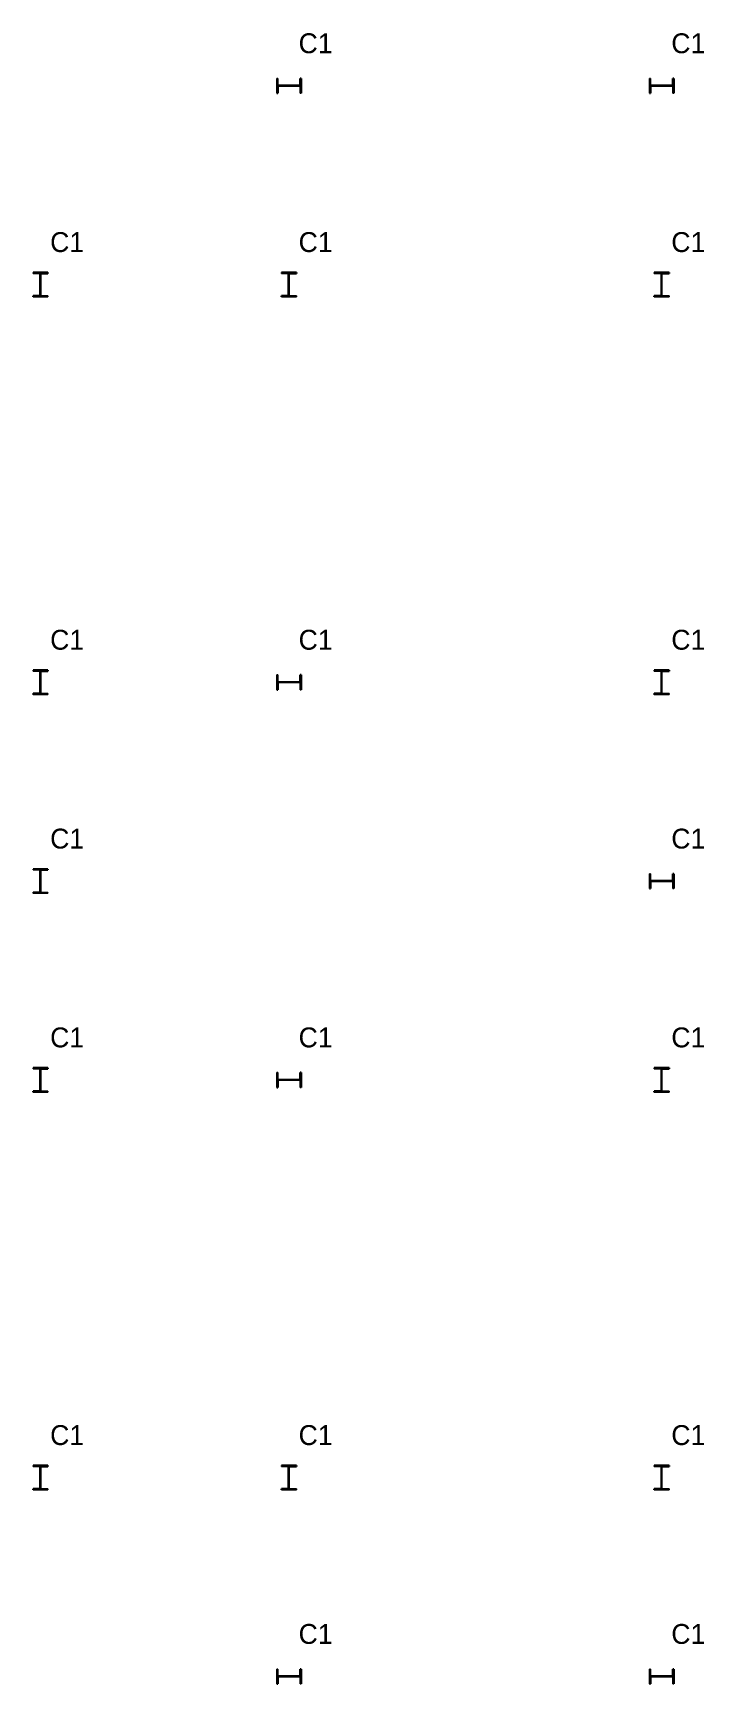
# Model space of a CAD drawing. Extents: x 0 to 468522, y -150 to 33063.
# Drawn here: x 99850 to 113353, y -150 to 33063 of the extents above; entities that cross this region are included whole.
import ezdxf
from ezdxf.enums import TextEntityAlignment as Align

# ---------------------------------------------------------------- set-up
doc = ezdxf.new("R2010")
doc.units = 0

msp = doc.modelspace()

# ---------------------------------------------------------------- linework, layer by layer
at = {"layer": 'C1'}
for p, q in [((104756, 32150), (104756, 31850)), ((104756, 32150), (104774, 32150)), ((104774, 32005.5), (104774, 32150)), ((105226, 32005.5), (104774, 32005.5)), ((104774, 32005.5), (104774, 32005.5)), ((104774, 32005.5), (104774, 32005.5)), ((104774, 32005.5), (104774, 32005.5)), ((105226, 31994.5), (104774, 31994.5)), ((104774, 31994.5), (104774, 31994.5)), ((104774, 31994.5), (104774, 31994.5)), ((104774, 31994.5), (104774, 31994.5)), ((104774, 31994.5), (104774, 31850)), ((105226, 32005.5), (105226, 32150)), ((105244, 32150), (105226, 32150)), ((105226, 32005.5), (105226, 32005.5)), ((105226, 32005.5), (105226, 32005.5)), ((105226, 32005.5), (105226, 32005.5)), ((105226, 31994.5), (105226, 31994.5)), ((105226, 31994.5), (105226, 31994.5)), ((105226, 31994.5), (105226, 31994.5)), ((105226, 31994.5), (105226, 31850)), ((105244, 32150), (105244, 31850)), ((112256, 32150), (112256, 31850)), ((112256, 32150), (112274, 32150)), ((112274, 32005.5), (112274, 32150)), ((112726, 32005.5), (112274, 32005.5)), ((112274, 32005.5), (112274, 32005.5)), ((112274, 32005.5), (112274, 32005.5)), ((112274, 32005.5), (112274, 32005.5)), ((112726, 31994.5), (112274, 31994.5)), ((112274, 31994.5), (112274, 31994.5)), ((112274, 31994.5), (112274, 31994.5)), ((112274, 31994.5), (112274, 31994.5)), ((112274, 31994.5), (112274, 31850)), ((112726, 32005.5), (112726, 32150)), ((112744, 32150), (112726, 32150)), ((112726, 32005.5), (112726, 32005.5)), ((112726, 32005.5), (112726, 32005.5)), ((112726, 32005.5), (112726, 32005.5)), ((112726, 31994.5), (112726, 31994.5)), ((112726, 31994.5), (112726, 31994.5)), ((112726, 31994.5), (112726, 31994.5)), ((112726, 31994.5), (112726, 31850)), ((112744, 32150), (112744, 31850)), ((104756, 31850), (104774, 31850)), ((105244, 31850), (105226, 31850)), ((112256, 31850), (112274, 31850)), ((112744, 31850), (112726, 31850)), ((100150, 28244), (99850, 28244)), ((99850, 28244), (99850, 28226)), ((100150, 28244), (100150, 28226)), ((105150, 28244), (104850, 28244)), ((104850, 28244), (104850, 28226)), ((105150, 28244), (105150, 28226)), ((112650, 28244), (112350, 28244)), ((112350, 28244), (112350, 28226)), ((112650, 28244), (112650, 28226)), ((99994.5, 28226), (99850, 28226)), ((99994.5, 27774), (99994.5, 28226)), ((99994.5, 28226), (99994.5, 28226)), ((99994.5, 28226), (99994.5, 28226)), ((99994.5, 28226), (99994.5, 28226)), ((100005.5, 27774), (100005.5, 28226)), ((100005.5, 28226), (100005.5, 28226)), ((100005.5, 28226), (100005.5, 28226)), ((100005.5, 28226), (100005.5, 28226)), ((100005.5, 28226), (100150, 28226)), ((104994.5, 28226), (104850, 28226)), ((104994.5, 27774), (104994.5, 28226)), ((104994.5, 28226), (104994.5, 28226)), ((104994.5, 28226), (104994.5, 28226)), ((104994.5, 28226), (104994.5, 28226)), ((105005.5, 27774), (105005.5, 28226)), ((105005.5, 28226), (105005.5, 28226)), ((105005.5, 28226), (105005.5, 28226)), ((105005.5, 28226), (105005.5, 28226)), ((105005.5, 28226), (105150, 28226)), ((112494.5, 28226), (112350, 28226)), ((112494.5, 27774), (112494.5, 28226)), ((112494.5, 28226), (112494.5, 28226)), ((112494.5, 28226), (112494.5, 28226)), ((112494.5, 28226), (112494.5, 28226)), ((112505.5, 27774), (112505.5, 28226)), ((112505.5, 28226), (112505.5, 28226)), ((112505.5, 28226), (112505.5, 28226)), ((112505.5, 28226), (112505.5, 28226)), ((112505.5, 28226), (112650, 28226)), ((99994.5, 27774), (99850, 27774)), ((99850, 27756), (99850, 27774)), ((100150, 27756), (99850, 27756)), ((99994.5, 27774), (99994.5, 27774)), ((99994.5, 27774), (99994.5, 27774)), ((99994.5, 27774), (99994.5, 27774)), ((100005.5, 27774), (100005.5, 27774)), ((100005.5, 27774), (100005.5, 27774)), ((100005.5, 27774), (100005.5, 27774)), ((100005.5, 27774), (100150, 27774)), ((100150, 27756), (100150, 27774)), ((104994.5, 27774), (104850, 27774)), ((104850, 27756), (104850, 27774)), ((105150, 27756), (104850, 27756)), ((104994.5, 27774), (104994.5, 27774)), ((104994.5, 27774), (104994.5, 27774)), ((104994.5, 27774), (104994.5, 27774)), ((105005.5, 27774), (105005.5, 27774)), ((105005.5, 27774), (105005.5, 27774)), ((105005.5, 27774), (105005.5, 27774)), ((105005.5, 27774), (105150, 27774)), ((105150, 27756), (105150, 27774)), ((112494.5, 27774), (112350, 27774)), ((112350, 27756), (112350, 27774)), ((112650, 27756), (112350, 27756)), ((112494.5, 27774), (112494.5, 27774)), ((112494.5, 27774), (112494.5, 27774)), ((112494.5, 27774), (112494.5, 27774)), ((112505.5, 27774), (112505.5, 27774)), ((112505.5, 27774), (112505.5, 27774)), ((112505.5, 27774), (112505.5, 27774)), ((112505.5, 27774), (112650, 27774)), ((112650, 27756), (112650, 27774)), ((100150, 20244), (99850, 20244)), ((99850, 20244), (99850, 20226)), ((99994.5, 20226), (99850, 20226)), ((99994.5, 19774), (99994.5, 20226)), ((99994.5, 20226), (99994.5, 20226)), ((99994.5, 20226), (99994.5, 20226)), ((99994.5, 20226), (99994.5, 20226)), ((100005.5, 19774), (100005.5, 20226)), ((100005.5, 20226), (100005.5, 20226)), ((100005.5, 20226), (100005.5, 20226)), ((100005.5, 20226), (100005.5, 20226)), ((100005.5, 20226), (100150, 20226)), ((100150, 20244), (100150, 20226)), ((104756, 20150), (104756, 19850)), ((104756, 20150), (104774, 20150)), ((104774, 20005.5), (104774, 20150)), ((105226, 20005.5), (104774, 20005.5)), ((104774, 20005.5), (104774, 20005.5)), ((104774, 20005.5), (104774, 20005.5)), ((104774, 20005.5), (104774, 20005.5)), ((105226, 19994.5), (104774, 19994.5)), ((104774, 19994.5), (104774, 19994.5)), ((104774, 19994.5), (104774, 19994.5)), ((104774, 19994.5), (104774, 19994.5)), ((104774, 19994.5), (104774, 19850)), ((105226, 20005.5), (105226, 20150)), ((105244, 20150), (105226, 20150)), ((105226, 20005.5), (105226, 20005.5)), ((105226, 20005.5), (105226, 20005.5)), ((105226, 20005.5), (105226, 20005.5)), ((105226, 19994.5), (105226, 19994.5)), ((105226, 19994.5), (105226, 19994.5)), ((105226, 19994.5), (105226, 19994.5)), ((105226, 19994.5), (105226, 19850)), ((105244, 20150), (105244, 19850)), ((112650, 20244), (112350, 20244)), ((112350, 20244), (112350, 20226)), ((112494.5, 20226), (112350, 20226)), ((112494.5, 19774), (112494.5, 20226)), ((112494.5, 20226), (112494.5, 20226)), ((112494.5, 20226), (112494.5, 20226)), ((112494.5, 20226), (112494.5, 20226)), ((112505.5, 19774), (112505.5, 20226)), ((112505.5, 20226), (112505.5, 20226)), ((112505.5, 20226), (112505.5, 20226)), ((112505.5, 20226), (112505.5, 20226)), ((112505.5, 20226), (112650, 20226)), ((112650, 20244), (112650, 20226)), ((99994.5, 19774), (99850, 19774)), ((99850, 19756), (99850, 19774)), ((100150, 19756), (99850, 19756)), ((99994.5, 19774), (99994.5, 19774)), ((99994.5, 19774), (99994.5, 19774)), ((99994.5, 19774), (99994.5, 19774)), ((100005.5, 19774), (100005.5, 19774)), ((100005.5, 19774), (100005.5, 19774)), ((100005.5, 19774), (100005.5, 19774)), ((100005.5, 19774), (100150, 19774)), ((100150, 19756), (100150, 19774)), ((104756, 19850), (104774, 19850)), ((105244, 19850), (105226, 19850)), ((112494.5, 19774), (112350, 19774)), ((112350, 19756), (112350, 19774)), ((112650, 19756), (112350, 19756)), ((112494.5, 19774), (112494.5, 19774)), ((112494.5, 19774), (112494.5, 19774)), ((112494.5, 19774), (112494.5, 19774)), ((112505.5, 19774), (112505.5, 19774)), ((112505.5, 19774), (112505.5, 19774)), ((112505.5, 19774), (112505.5, 19774)), ((112505.5, 19774), (112650, 19774)), ((112650, 19756), (112650, 19774)), ((100150, 16244), (99850, 16244)), ((99850, 16244), (99850, 16226)), ((99994.5, 16226), (99850, 16226)), ((99994.5, 15774), (99994.5, 16226)), ((99994.5, 16226), (99994.5, 16226)), ((99994.5, 16226), (99994.5, 16226)), ((99994.5, 16226), (99994.5, 16226)), ((100005.5, 15774), (100005.5, 16226)), ((100005.5, 16226), (100005.5, 16226)), ((100005.5, 16226), (100005.5, 16226)), ((100005.5, 16226), (100005.5, 16226)), ((100005.5, 16226), (100150, 16226)), ((100150, 16244), (100150, 16226)), ((112256, 16150), (112256, 15850)), ((112256, 16150), (112274, 16150)), ((112274, 16005.5), (112274, 16150)), ((112726, 16005.5), (112274, 16005.5)), ((112274, 16005.5), (112274, 16005.5)), ((112274, 16005.5), (112274, 16005.5)), ((112274, 16005.5), (112274, 16005.5)), ((112726, 15994.5), (112274, 15994.5)), ((112274, 15994.5), (112274, 15994.5)), ((112274, 15994.5), (112274, 15994.5)), ((112274, 15994.5), (112274, 15994.5)), ((112274, 15994.5), (112274, 15850)), ((112726, 16005.5), (112726, 16150)), ((112744, 16150), (112726, 16150)), ((112726, 16005.5), (112726, 16005.5)), ((112726, 16005.5), (112726, 16005.5)), ((112726, 16005.5), (112726, 16005.5)), ((112726, 15994.5), (112726, 15994.5)), ((112726, 15994.5), (112726, 15994.5)), ((112726, 15994.5), (112726, 15994.5)), ((112726, 15994.5), (112726, 15850)), ((112744, 16150), (112744, 15850)), ((99994.5, 15774), (99850, 15774)), ((99850, 15756), (99850, 15774)), ((100150, 15756), (99850, 15756)), ((99994.5, 15774), (99994.5, 15774)), ((99994.5, 15774), (99994.5, 15774)), ((99994.5, 15774), (99994.5, 15774)), ((100005.5, 15774), (100005.5, 15774)), ((100005.5, 15774), (100005.5, 15774)), ((100005.5, 15774), (100005.5, 15774)), ((100005.5, 15774), (100150, 15774)), ((100150, 15756), (100150, 15774)), ((112256, 15850), (112274, 15850)), ((112744, 15850), (112726, 15850)), ((100150, 12244), (99850, 12244)), ((99850, 12244), (99850, 12226)), ((99994.5, 12226), (99850, 12226)), ((99994.5, 11774), (99994.5, 12226)), ((99994.5, 12226), (99994.5, 12226)), ((99994.5, 12226), (99994.5, 12226)), ((99994.5, 12226), (99994.5, 12226)), ((100005.5, 11774), (100005.5, 12226)), ((100005.5, 12226), (100005.5, 12226)), ((100005.5, 12226), (100005.5, 12226)), ((100005.5, 12226), (100005.5, 12226)), ((100005.5, 12226), (100150, 12226)), ((100150, 12244), (100150, 12226)), ((104756, 12150), (104756, 11850)), ((104756, 12150), (104774, 12150)), ((104774, 12005.5), (104774, 12150)), ((105226, 12005.5), (104774, 12005.5)), ((104774, 12005.5), (104774, 12005.5)), ((104774, 12005.5), (104774, 12005.5)), ((104774, 12005.5), (104774, 12005.5)), ((105226, 11994.5), (104774, 11994.5)), ((104774, 11994.5), (104774, 11994.5)), ((104774, 11994.5), (104774, 11994.5)), ((104774, 11994.5), (104774, 11994.5)), ((104774, 11994.5), (104774, 11850)), ((105226, 12005.5), (105226, 12150)), ((105244, 12150), (105226, 12150)), ((105226, 12005.5), (105226, 12005.5)), ((105226, 12005.5), (105226, 12005.5)), ((105226, 12005.5), (105226, 12005.5)), ((105226, 11994.5), (105226, 11994.5)), ((105226, 11994.5), (105226, 11994.5)), ((105226, 11994.5), (105226, 11994.5)), ((105226, 11994.5), (105226, 11850)), ((105244, 12150), (105244, 11850)), ((112650, 12244), (112350, 12244)), ((112350, 12244), (112350, 12226)), ((112494.5, 12226), (112350, 12226)), ((112494.5, 11774), (112494.5, 12226)), ((112494.5, 12226), (112494.5, 12226)), ((112494.5, 12226), (112494.5, 12226)), ((112494.5, 12226), (112494.5, 12226)), ((112505.5, 11774), (112505.5, 12226)), ((112505.5, 12226), (112505.5, 12226)), ((112505.5, 12226), (112505.5, 12226)), ((112505.5, 12226), (112505.5, 12226)), ((112505.5, 12226), (112650, 12226)), ((112650, 12244), (112650, 12226)), ((99994.5, 11774), (99850, 11774)), ((99850, 11756), (99850, 11774)), ((100150, 11756), (99850, 11756)), ((99994.5, 11774), (99994.5, 11774)), ((99994.5, 11774), (99994.5, 11774)), ((99994.5, 11774), (99994.5, 11774)), ((100005.5, 11774), (100005.5, 11774)), ((100005.5, 11774), (100005.5, 11774)), ((100005.5, 11774), (100005.5, 11774)), ((100005.5, 11774), (100150, 11774)), ((100150, 11756), (100150, 11774)), ((104756, 11850), (104774, 11850)), ((105244, 11850), (105226, 11850)), ((112494.5, 11774), (112350, 11774)), ((112350, 11756), (112350, 11774)), ((112650, 11756), (112350, 11756)), ((112494.5, 11774), (112494.5, 11774)), ((112494.5, 11774), (112494.5, 11774)), ((112494.5, 11774), (112494.5, 11774)), ((112505.5, 11774), (112505.5, 11774)), ((112505.5, 11774), (112505.5, 11774)), ((112505.5, 11774), (112505.5, 11774)), ((112505.5, 11774), (112650, 11774)), ((112650, 11756), (112650, 11774)), ((100150, 4244), (99850, 4244)), ((99850, 4244), (99850, 4226)), ((99994.5, 4226), (99850, 4226)), ((99994.5, 3774), (99994.5, 4226)), ((99994.5, 4226), (99994.5, 4226)), ((99994.5, 4226), (99994.5, 4226)), ((99994.5, 4226), (99994.5, 4226)), ((100005.5, 3774), (100005.5, 4226)), ((100005.5, 4226), (100005.5, 4226)), ((100005.5, 4226), (100005.5, 4226)), ((100005.5, 4226), (100005.5, 4226)), ((100005.5, 4226), (100150, 4226)), ((100150, 4244), (100150, 4226)), ((105150, 4244), (104850, 4244)), ((104850, 4244), (104850, 4226)), ((104994.5, 4226), (104850, 4226)), ((104994.5, 3774), (104994.5, 4226)), ((104994.5, 4226), (104994.5, 4226)), ((104994.5, 4226), (104994.5, 4226)), ((104994.5, 4226), (104994.5, 4226)), ((105005.5, 3774), (105005.5, 4226)), ((105005.5, 4226), (105005.5, 4226)), ((105005.5, 4226), (105005.5, 4226)), ((105005.5, 4226), (105005.5, 4226)), ((105005.5, 4226), (105150, 4226)), ((105150, 4244), (105150, 4226)), ((112650, 4244), (112350, 4244)), ((112350, 4244), (112350, 4226)), ((112494.5, 4226), (112350, 4226)), ((112494.5, 3774), (112494.5, 4226)), ((112494.5, 4226), (112494.5, 4226)), ((112494.5, 4226), (112494.5, 4226)), ((112494.5, 4226), (112494.5, 4226)), ((112505.5, 3774), (112505.5, 4226)), ((112505.5, 4226), (112505.5, 4226)), ((112505.5, 4226), (112505.5, 4226)), ((112505.5, 4226), (112505.5, 4226)), ((112505.5, 4226), (112650, 4226)), ((112650, 4244), (112650, 4226)), ((99994.5, 3774), (99850, 3774)), ((99850, 3756), (99850, 3774)), ((100150, 3756), (99850, 3756)), ((99994.5, 3774), (99994.5, 3774)), ((99994.5, 3774), (99994.5, 3774)), ((99994.5, 3774), (99994.5, 3774)), ((100005.5, 3774), (100005.5, 3774)), ((100005.5, 3774), (100005.5, 3774)), ((100005.5, 3774), (100005.5, 3774)), ((100005.5, 3774), (100150, 3774)), ((100150, 3756), (100150, 3774)), ((104994.5, 3774), (104850, 3774)), ((104850, 3756), (104850, 3774)), ((105150, 3756), (104850, 3756)), ((104994.5, 3774), (104994.5, 3774)), ((104994.5, 3774), (104994.5, 3774)), ((104994.5, 3774), (104994.5, 3774)), ((105005.5, 3774), (105005.5, 3774)), ((105005.5, 3774), (105005.5, 3774)), ((105005.5, 3774), (105005.5, 3774)), ((105005.5, 3774), (105150, 3774)), ((105150, 3756), (105150, 3774)), ((112494.5, 3774), (112350, 3774)), ((112350, 3756), (112350, 3774)), ((112650, 3756), (112350, 3756)), ((112494.5, 3774), (112494.5, 3774)), ((112494.5, 3774), (112494.5, 3774)), ((112494.5, 3774), (112494.5, 3774)), ((112505.5, 3774), (112505.5, 3774)), ((112505.5, 3774), (112505.5, 3774)), ((112505.5, 3774), (112505.5, 3774)), ((112505.5, 3774), (112650, 3774)), ((112650, 3756), (112650, 3774)), ((104756, 150), (104756, -150)), ((104756, 150), (104774, 150)), ((104774, 5.5), (104774, 150)), ((105226, 5.5), (104774, 5.5)), ((104774, 5.5), (104774, 5.5)), ((104774, 5.5), (104774, 5.5)), ((104774, 5.5), (104774, 5.5)), ((105226, 5.5), (105226, 150)), ((105244, 150), (105226, 150)), ((105226, 5.5), (105226, 5.5)), ((105226, 5.5), (105226, 5.5)), ((105226, 5.5), (105226, 5.5)), ((105244, 150), (105244, -150)), ((112256, 150), (112256, -150)), ((112256, 150), (112274, 150)), ((112274, 5.5), (112274, 150)), ((112726, 5.5), (112274, 5.5)), ((112274, 5.5), (112274, 5.5)), ((112274, 5.5), (112274, 5.5)), ((112274, 5.5), (112274, 5.5)), ((112726, 5.5), (112726, 150)), ((112744, 150), (112726, 150)), ((112726, 5.5), (112726, 5.5)), ((112726, 5.5), (112726, 5.5)), ((112726, 5.5), (112726, 5.5)), ((112744, 150), (112744, -150)), ((104756, -150), (104774, -150)), ((105226, -5.5), (104774, -5.5)), ((104774, -5.5), (104774, -5.5)), ((104774, -5.5), (104774, -5.5)), ((104774, -5.5), (104774, -5.5)), ((104774, -5.5), (104774, -150)), ((105226, -5.5), (105226, -5.5)), ((105226, -5.5), (105226, -5.5)), ((105226, -5.5), (105226, -5.5)), ((105226, -5.5), (105226, -150)), ((105244, -150), (105226, -150)), ((112256, -150), (112274, -150)), ((112726, -5.5), (112274, -5.5)), ((112274, -5.5), (112274, -5.5)), ((112274, -5.5), (112274, -5.5)), ((112274, -5.5), (112274, -5.5)), ((112274, -5.5), (112274, -150)), ((112726, -5.5), (112726, -5.5)), ((112726, -5.5), (112726, -5.5)), ((112726, -5.5), (112726, -5.5)), ((112726, -5.5), (112726, -150)), ((112744, -150), (112726, -150))]:
    msp.add_line(p, q, dxfattribs=at)

# ---------------------------------------------------------------- texts
for p in [(105536.8, 32536.8, 3330), (113036.8, 32536.8, 3330), (100536.8, 28536.8, 3330), (105536.8, 28536.8, 3330), (113036.8, 28536.8, 3330), (100536.8, 20536.8, 3330), (105536.8, 20536.8, 3330), (113036.8, 20536.8, 3330), (100536.8, 16536.8, 3330), (113036.8, 16536.8, 3330), (100536.8, 12536.8, 3330), (105536.8, 12536.8, 3330), (113036.8, 12536.8, 3330), (100536.8, 4536.8, 3330), (105536.8, 4536.8, 3330), (113036.8, 4536.8, 3330), (105536.8, 536.8, 3330), (113036.8, 536.8, 3330)]:
    msp.add_text('C1', height=400, dxfattribs=at).set_placement(p, align=Align.BOTTOM_CENTER)

doc.saveas('drawing.dxf')
